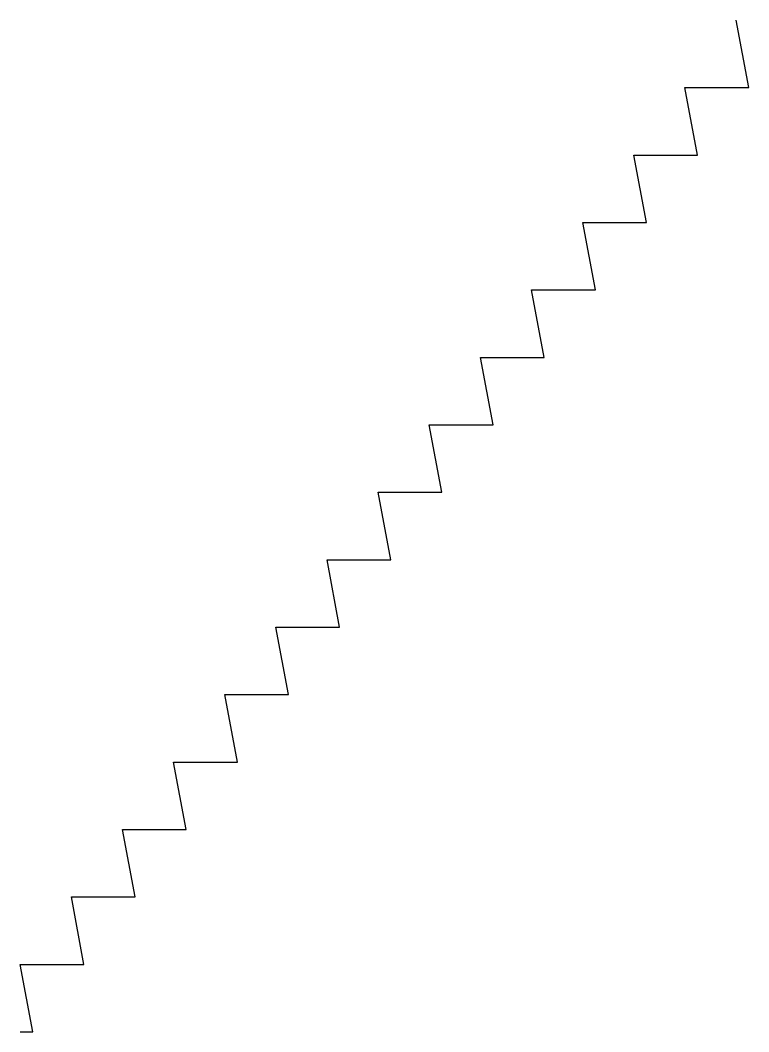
# Model space of a CAD drawing. Units: millimetres at full size, sheet at 1:100. Extents: x -6367 to -4637, y -3490 to -1090.
import ezdxf

# ---------------------------------------------------------------- set-up
doc = ezdxf.new("R2010")
doc.units = ezdxf.units.MM
doc.header["$LTSCALE"] = 100
doc.layers.add('0-0', color=7, linetype='Continuous')

msp = doc.modelspace()

# ---------------------------------------------------------------- linework, layer by layer
at = {"layer": '0-0'}
msp.add_lwpolyline([(-6367.3, -3489.8), (-6337.3, -3489.8), (-6367.3, -3329.8), (-6215.9, -3329.8), (-6245.9, -3169.8), (-6094.5, -3169.8), (-6124.5, -3009.8), (-5973.1, -3009.8), (-6003.1, -2849.8), (-5851.6, -2849.8), (-5881.6, -2689.8), (-5730.2, -2689.8), (-5760.2, -2529.8), (-5608.8, -2529.8), (-5638.8, -2369.8), (-5487.3, -2369.8), (-5517.3, -2209.8), (-5365.9, -2209.8), (-5395.9, -2049.8), (-5244.5, -2049.8), (-5274.5, -1889.8), (-5123.1, -1889.8), (-5153.1, -1729.8), (-5001.6, -1729.8), (-5031.6, -1569.8), (-4880.2, -1569.8), (-4910.2, -1409.8), (-4758.8, -1409.8), (-4788.8, -1249.8), (-4637.3, -1249.8), (-4667.3, -1089.8)], dxfattribs=at)

doc.saveas('drawing.dxf')
